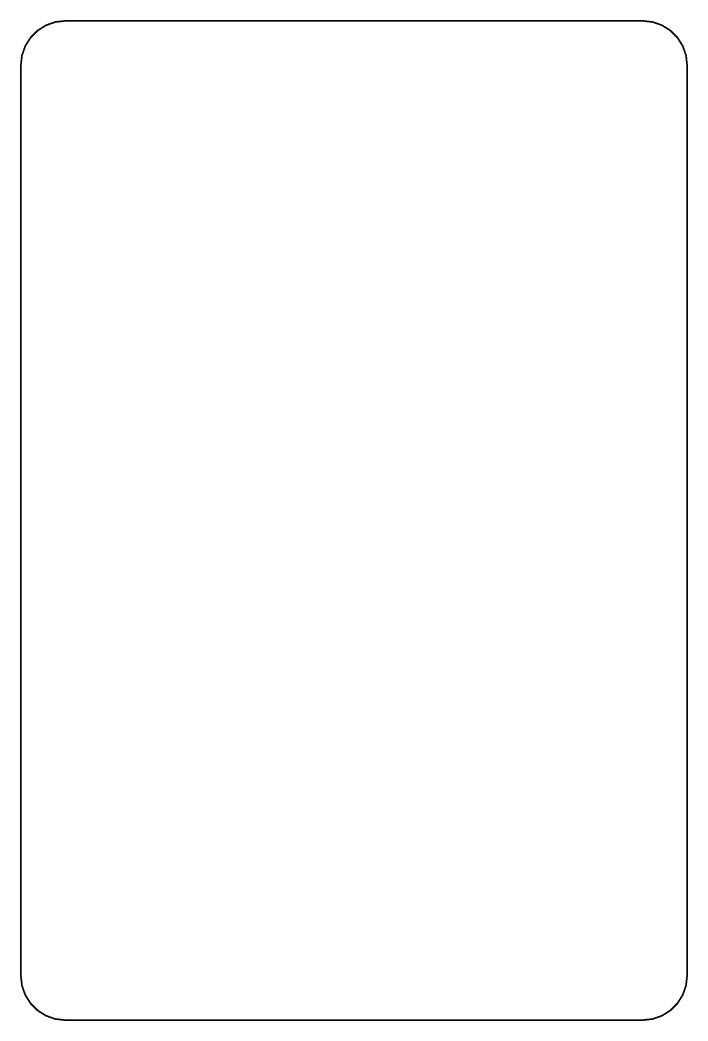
# Model space of a CAD drawing. Extents: x 0 to 2.37, y 0 to 3.55.
import ezdxf

# ---------------------------------------------------------------- set-up
doc = ezdxf.new("R2010")
doc.units = 0
doc.layers.add('Board_Outline', color=21, linetype='CONTINUOUS')

msp = doc.modelspace()

# ---------------------------------------------------------------- linework, layer by layer
at = {"layer": 'Board_Outline', "linetype": 'CONTINUOUS', "const_width": 0.006}
msp.add_lwpolyline([(0.1575, 0), (2.2047, 0), (2.2398, 0.0039), (2.2731, 0.0156), (2.3029, 0.0344), (2.3278, 0.0593), (2.3466, 0.0892), (2.3583, 0.1224), (2.3622, 0.1575), (2.3622, 3.3858), (2.3583, 3.4209), (2.3466, 3.4542), (2.3278, 3.484), (2.3029, 3.5089), (2.2731, 3.5277), (2.2398, 3.5394), (2.2047, 3.5433), (0.1575, 3.5433), (0.1224, 3.5394), (0.0892, 3.5277), (0.0593, 3.5089), (0.0344, 3.484), (0.0156, 3.4542), (0.0039, 3.4209), (0, 3.3858), (0, 0.1575), (0.0039, 0.1224), (0.0156, 0.0892), (0.0344, 0.0593), (0.0593, 0.0344), (0.0892, 0.0156), (0.1224, 0.0039), (0.1575, 0)], dxfattribs=at)

doc.saveas('drawing.dxf')
